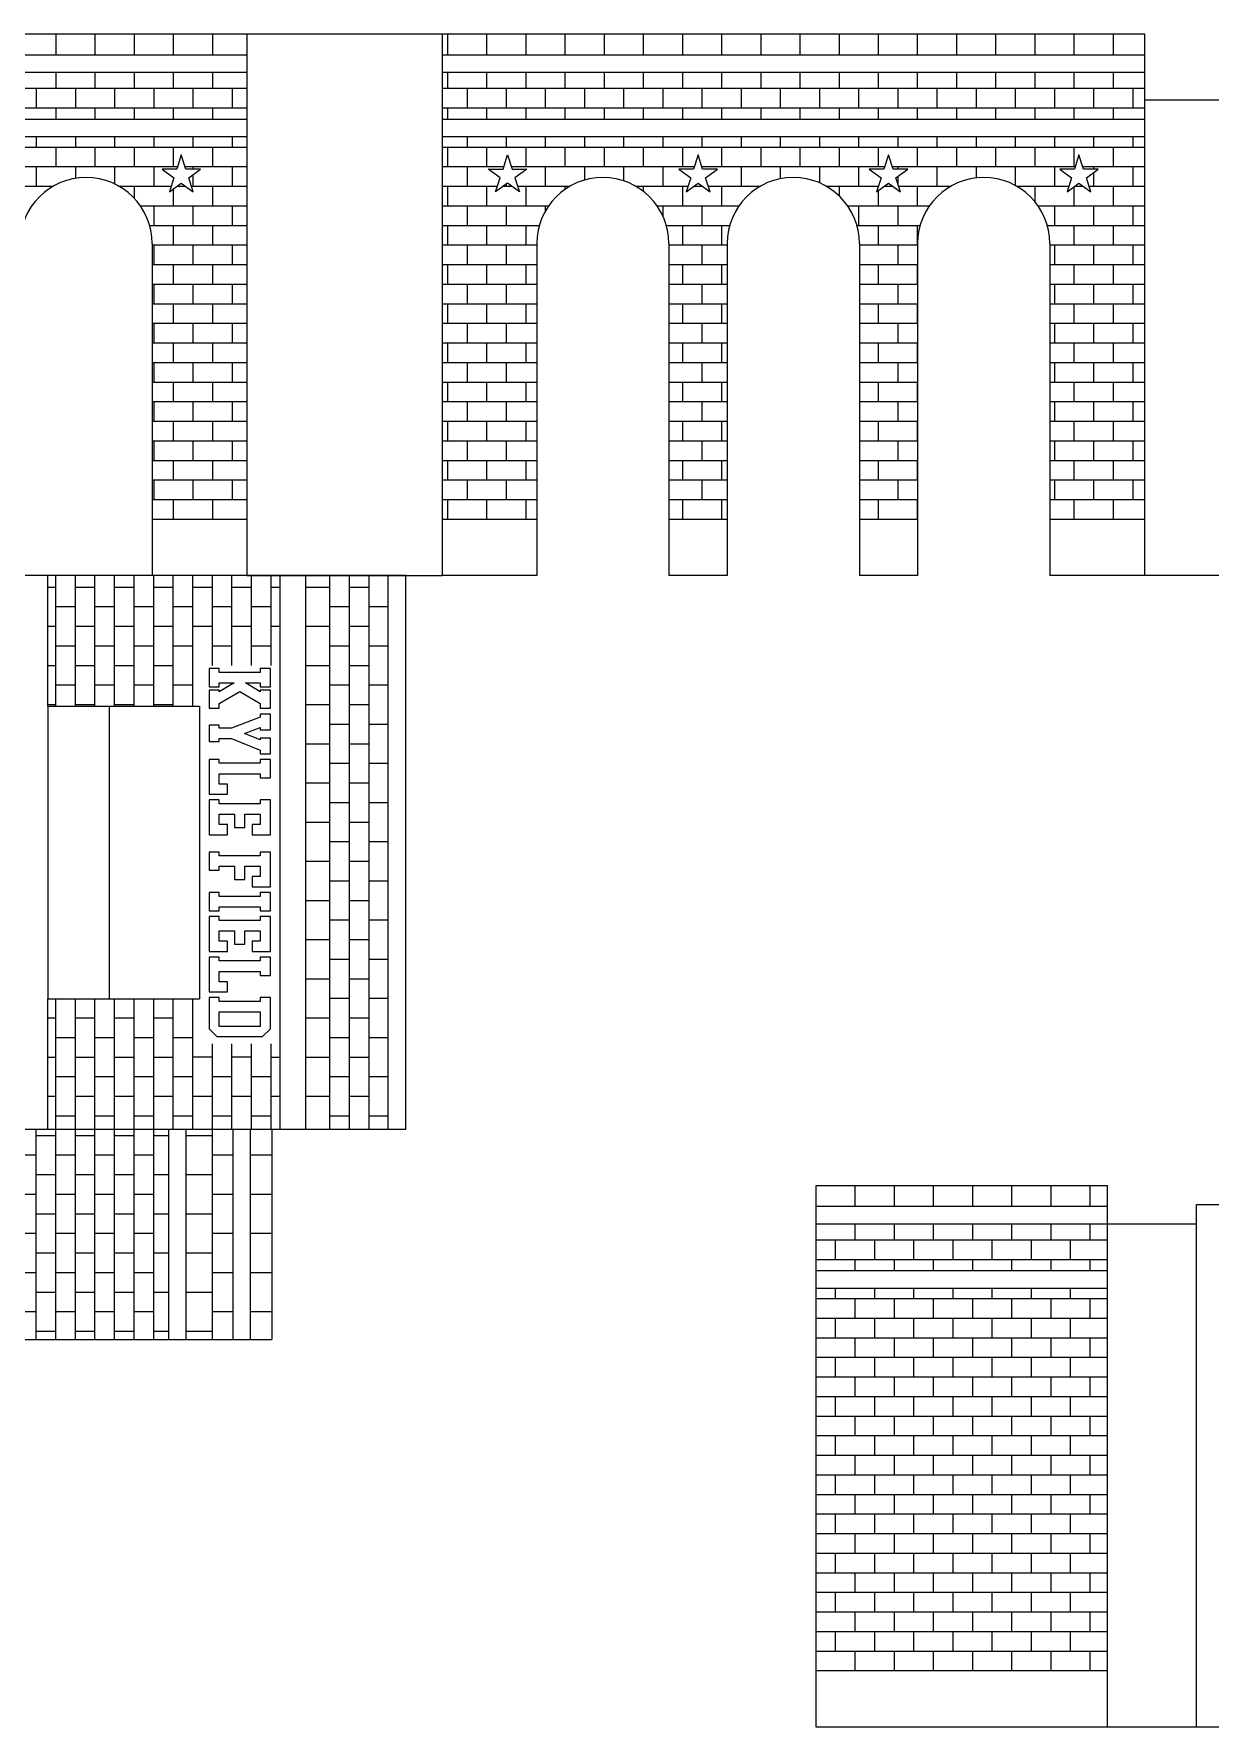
# Model space of a CAD drawing. Header units: inches. Extents: x -1530 to 385, y -443 to 699.
# Drawn here: x 185.199 to 187.452, y 33.837 to 37.079 of the extents above; entities that cross this region are included whole.
import ezdxf

# ---------------------------------------------------------------- set-up
doc = ezdxf.new("R2010")
doc.units = ezdxf.units.IN
doc.header["$LTSCALE"] = 0.5
doc.header["$MEASUREMENT"] = 0
for name, color, linetype, lineweight in [('03Cut', 5, 'Continuous', 0), ('04Score', 2, 'Continuous', 0), ('05Extra1', 6, 'Continuous', 0)]:
    doc.layers.add(name, color=color, linetype=linetype, lineweight=lineweight)

msp = doc.modelspace()

# ---------------------------------------------------------------- linework, layer by layer
at = {"layer": '03Cut'}
for p, q in [((182.5428, 37.0793), (187.3264, 37.0793)), ((185.6071, 37.0793), (185.6071, 36.0419)), ((185.9814, 37.0793), (185.9814, 36.0419)), ((187.3264, 37.0793), (187.3264, 36.0419)), ((187.3264, 36.9529), (187.625, 36.9529)), ((185.426, 36.6778), (185.426, 36.0419)), ((186.1625, 36.6778), (186.1625, 36.0419)), ((186.4157, 36.6778), (186.4157, 36.0419)), ((186.5273, 36.6778), (186.5273, 36.0419)), ((186.7805, 36.6778), (186.7805, 36.0419)), ((186.8921, 36.6778), (186.8921, 36.0419)), ((187.1453, 36.6778), (187.1453, 36.0419)), ((185.9116, 36.0419), (184.6176, 36.0419)), ((185.9116, 34.9815), (185.9116, 36.0419)), ((186.1625, 36.0419), (185.9814, 36.0419)), ((186.5273, 36.0419), (186.4157, 36.0419)), ((186.8921, 36.0419), (186.7805, 36.0419)), ((192.1135, 36.0419), (187.1453, 36.0419)), ((185.2261, 35.7919), (185.5163, 35.7919)), ((185.2261, 35.7919), (185.2261, 35.2316)), ((185.3435, 35.7919), (185.3435, 35.2316)), ((185.5163, 35.7919), (185.5163, 35.2316)), ((185.2261, 35.2316), (185.5163, 35.2316)), ((185.9116, 34.9815), (184.6176, 34.9815)), ((185.655, 34.9815), (185.655, 34.579)), ((186.6975, 34.8743), (187.2557, 34.8743)), ((186.6975, 33.8369), (186.6975, 34.8743)), ((187.2557, 33.8369), (187.2557, 34.8743)), ((187.4262, 34.838), (187.4784, 34.838)), ((187.4262, 34.8), (187.4262, 34.838)), ((187.4262, 34.8), (187.2557, 34.8)), ((184.6176, 34.579), (185.655, 34.579)), ((187.9999, 33.8369), (186.6975, 33.8369))]:
    msp.add_line(p, q, dxfattribs=at)
for centre in [(185.2994, 36.6778), (186.2891, 36.6778), (186.6539, 36.6778), (187.0187, 36.6778)]:
    msp.add_arc(centre, 0.1266, 0, 180, dxfattribs=at)
at = {"layer": '04Score', "linetype": 'Continuous'}
for p, q in [((185.2421, 37.0386), (185.2421, 37.0793)), ((185.3171, 37.0386), (185.3171, 37.0793)), ((185.3921, 37.0386), (185.3921, 37.0793)), ((185.4671, 37.0386), (185.4671, 37.0793)), ((185.5421, 37.0386), (185.5421, 37.0793)), ((185.9921, 37.0386), (185.9921, 37.0793)), ((186.0671, 37.0386), (186.0671, 37.0793)), ((186.1421, 37.0386), (186.1421, 37.0793)), ((186.2171, 37.0386), (186.2171, 37.0793)), ((186.2921, 37.0386), (186.2921, 37.0793)), ((186.3671, 37.0386), (186.3671, 37.0793)), ((186.4421, 37.0386), (186.4421, 37.0793)), ((186.5171, 37.0386), (186.5171, 37.0793)), ((186.5921, 37.0386), (186.5921, 37.0793)), ((186.6671, 37.0386), (186.6671, 37.0793)), ((186.7421, 37.0386), (186.7421, 37.0793)), ((186.8171, 37.0386), (186.8171, 37.0793)), ((186.8921, 37.0386), (186.8921, 37.0793)), ((186.9671, 37.0386), (186.9671, 37.0793)), ((187.0421, 37.0386), (187.0421, 37.0793)), ((187.1171, 37.0386), (187.1171, 37.0793)), ((187.1921, 37.0386), (187.1921, 37.0793)), ((187.2671, 37.0386), (187.2671, 37.0793)), ((185.2421, 36.9751), (185.2421, 37.0051)), ((185.3171, 36.9751), (185.3171, 37.0051)), ((185.3921, 36.9751), (185.3921, 37.0051)), ((185.4671, 36.9751), (185.4671, 37.0051)), ((185.5421, 36.9751), (185.5421, 37.0051)), ((185.9921, 36.9751), (185.9921, 37.0051)), ((186.0671, 36.9751), (186.0671, 37.0051)), ((186.1421, 36.9751), (186.1421, 37.0051)), ((186.2171, 36.9751), (186.2171, 37.0051)), ((186.2921, 36.9751), (186.2921, 37.0051)), ((186.3671, 36.9751), (186.3671, 37.0051)), ((186.4421, 36.9751), (186.4421, 37.0051)), ((186.5171, 36.9751), (186.5171, 37.0051)), ((186.5921, 36.9751), (186.5921, 37.0051)), ((186.6671, 36.9751), (186.6671, 37.0051)), ((186.7421, 36.9751), (186.7421, 37.0051)), ((186.8171, 36.9751), (186.8171, 37.0051)), ((186.8921, 36.9751), (186.8921, 37.0051)), ((186.9671, 36.9751), (186.9671, 37.0051)), ((187.0421, 36.9751), (187.0421, 37.0051)), ((187.1171, 36.9751), (187.1171, 37.0051)), ((187.1921, 36.9751), (187.1921, 37.0051)), ((187.2671, 36.9751), (187.2671, 37.0051)), ((182.9171, 36.9751), (185.6071, 36.9751)), ((185.2046, 36.9376), (185.2046, 36.9751)), ((185.2796, 36.9376), (185.2796, 36.9751)), ((185.3546, 36.9376), (185.3546, 36.9751)), ((185.4296, 36.9376), (185.4296, 36.9751)), ((185.5046, 36.9376), (185.5046, 36.9751)), ((185.5796, 36.9376), (185.5796, 36.9751)), ((185.9814, 36.9751), (187.3264, 36.9751)), ((186.0296, 36.9376), (186.0296, 36.9751)), ((186.1046, 36.9376), (186.1046, 36.9751)), ((186.1796, 36.9376), (186.1796, 36.9751)), ((186.2546, 36.9376), (186.2546, 36.9751)), ((186.3296, 36.9376), (186.3296, 36.9751)), ((186.4046, 36.9376), (186.4046, 36.9751)), ((186.4796, 36.9376), (186.4796, 36.9751)), ((186.5546, 36.9376), (186.5546, 36.9751)), ((186.6296, 36.9376), (186.6296, 36.9751)), ((186.7046, 36.9376), (186.7046, 36.9751)), ((186.7796, 36.9376), (186.7796, 36.9751)), ((186.8546, 36.9376), (186.8546, 36.9751)), ((186.9296, 36.9376), (186.9296, 36.9751)), ((187.0046, 36.9376), (187.0046, 36.9751)), ((187.0796, 36.9376), (187.0796, 36.9751)), ((187.1546, 36.9376), (187.1546, 36.9751)), ((187.2296, 36.9376), (187.2296, 36.9751)), ((187.3046, 36.9376), (187.3046, 36.9751)), ((182.9171, 36.9376), (185.6071, 36.9376)), ((185.2421, 36.9155), (185.2421, 36.9376)), ((185.3171, 36.9155), (185.3171, 36.9376)), ((185.3921, 36.9155), (185.3921, 36.9376)), ((185.4671, 36.9155), (185.4671, 36.9376)), ((185.5421, 36.9155), (185.5421, 36.9376)), ((185.9814, 36.9376), (187.3264, 36.9376)), ((185.9921, 36.9155), (185.9921, 36.9376)), ((186.0671, 36.9155), (186.0671, 36.9376)), ((186.1421, 36.9155), (186.1421, 36.9376)), ((186.2171, 36.9155), (186.2171, 36.9376)), ((186.2921, 36.9155), (186.2921, 36.9376)), ((186.3671, 36.9155), (186.3671, 36.9376)), ((186.4421, 36.9155), (186.4421, 36.9376)), ((186.5171, 36.9155), (186.5171, 36.9376)), ((186.5921, 36.9155), (186.5921, 36.9376)), ((186.6671, 36.9155), (186.6671, 36.9376)), ((186.7421, 36.9155), (186.7421, 36.9376)), ((186.8171, 36.9155), (186.8171, 36.9376)), ((186.8921, 36.9155), (186.8921, 36.9376)), ((186.9671, 36.9155), (186.9671, 36.9376)), ((187.0421, 36.9155), (187.0421, 36.9376)), ((187.1171, 36.9155), (187.1171, 36.9376)), ((187.1921, 36.9155), (187.1921, 36.9376)), ((187.2671, 36.9155), (187.2671, 36.9376)), ((185.2046, 36.8626), (185.2046, 36.882)), ((185.2796, 36.8626), (185.2796, 36.882)), ((185.3546, 36.8626), (185.3546, 36.882)), ((185.4296, 36.8626), (185.4296, 36.882)), ((185.5046, 36.8626), (185.5046, 36.882)), ((185.5796, 36.8626), (185.5796, 36.882)), ((186.0296, 36.8626), (186.0296, 36.882)), ((186.1046, 36.8626), (186.1046, 36.882)), ((186.1796, 36.8626), (186.1796, 36.882)), ((186.2546, 36.8626), (186.2546, 36.882)), ((186.3296, 36.8626), (186.3296, 36.882)), ((186.4046, 36.8626), (186.4046, 36.882)), ((186.4796, 36.8626), (186.4796, 36.882)), ((186.5546, 36.8626), (186.5546, 36.882)), ((186.6296, 36.8626), (186.6296, 36.882)), ((186.7046, 36.8626), (186.7046, 36.882)), ((186.7796, 36.8626), (186.7796, 36.882)), ((186.8546, 36.8626), (186.8546, 36.882)), ((186.9296, 36.8626), (186.9296, 36.882)), ((187.0046, 36.8626), (187.0046, 36.882)), ((187.0796, 36.8626), (187.0796, 36.882)), ((187.1546, 36.8626), (187.1546, 36.882)), ((187.2296, 36.8626), (187.2296, 36.882)), ((187.3046, 36.8626), (187.3046, 36.882)), ((182.9171, 36.8626), (185.6071, 36.8626)), ((185.2421, 36.8251), (185.2421, 36.8626)), ((185.3171, 36.8251), (185.3171, 36.8626)), ((185.3921, 36.8251), (185.3921, 36.8626)), ((185.4671, 36.8251), (185.4671, 36.8626)), ((185.5421, 36.8251), (185.5421, 36.8626)), ((185.9814, 36.8626), (187.3264, 36.8626)), ((185.9921, 36.8251), (185.9921, 36.8626)), ((186.0671, 36.8251), (186.0671, 36.8626)), ((186.1421, 36.8251), (186.1421, 36.8626)), ((186.2171, 36.8251), (186.2171, 36.8626)), ((186.2921, 36.8251), (186.2921, 36.8626)), ((186.3671, 36.8251), (186.3671, 36.8626)), ((186.4421, 36.8251), (186.4421, 36.8626)), ((186.5171, 36.8251), (186.5171, 36.8626)), ((186.5921, 36.8251), (186.5921, 36.8626)), ((186.6671, 36.8251), (186.6671, 36.8626)), ((186.7421, 36.8251), (186.7421, 36.8626)), ((186.8171, 36.8251), (186.8171, 36.8626)), ((186.8921, 36.8251), (186.8921, 36.8626)), ((186.9671, 36.8251), (186.9671, 36.8626)), ((187.0421, 36.8251), (187.0421, 36.8626)), ((187.1171, 36.8251), (187.1171, 36.8626)), ((187.1921, 36.8251), (187.1921, 36.8626)), ((187.2671, 36.8251), (187.2671, 36.8626)), ((185.1243, 36.8251), (185.4746, 36.8251)), ((185.2046, 36.7876), (185.2046, 36.8251)), ((185.2796, 36.8028), (185.2796, 36.8251)), ((185.3546, 36.7918), (185.3546, 36.8251)), ((185.4296, 36.7876), (185.4296, 36.8251)), ((185.4891, 36.8251), (185.6071, 36.8251)), ((185.5046, 36.8205), (185.5046, 36.8251)), ((185.5046, 36.7876), (185.5046, 36.8101)), ((185.5796, 36.7876), (185.5796, 36.8251)), ((185.9814, 36.8251), (186.0994, 36.8251)), ((186.0296, 36.7876), (186.0296, 36.8251)), ((186.1139, 36.8251), (186.4643, 36.8251)), ((186.1796, 36.7876), (186.1796, 36.8251)), ((186.2546, 36.7996), (186.2546, 36.8251)), ((186.3296, 36.7978), (186.3296, 36.8251)), ((186.4046, 36.7876), (186.4046, 36.8251)), ((186.4787, 36.8251), (186.8291, 36.8251)), ((186.4796, 36.8226), (186.4796, 36.8251)), ((186.5546, 36.7876), (186.5546, 36.8251)), ((186.6296, 36.802), (186.6296, 36.8251)), ((186.7046, 36.7938), (186.7046, 36.8251)), ((186.7796, 36.7876), (186.7796, 36.8251)), ((186.8436, 36.8251), (187.1939, 36.8251)), ((186.8546, 36.8205), (186.8546, 36.8251)), ((186.8546, 36.7912), (186.8546, 36.8069)), ((186.9296, 36.7876), (186.9296, 36.8251)), ((187.0046, 36.8036), (187.0046, 36.8251)), ((187.0796, 36.7888), (187.0796, 36.8251)), ((187.1546, 36.7876), (187.1546, 36.8251)), ((187.2084, 36.8251), (187.3264, 36.8251)), ((187.2296, 36.8205), (187.2296, 36.8251)), ((187.2296, 36.7876), (187.2296, 36.8143)), ((187.3046, 36.7876), (187.3046, 36.8251)), ((185.1365, 36.7876), (185.2363, 36.7876)), ((185.3625, 36.7876), (185.4624, 36.7876)), ((185.3921, 36.7641), (185.3921, 36.7876)), ((185.4671, 36.7501), (185.4671, 36.7829)), ((185.4735, 36.7876), (185.4901, 36.7876)), ((185.5013, 36.7876), (185.6071, 36.7876)), ((185.5421, 36.7501), (185.5421, 36.7876)), ((185.9814, 36.7876), (186.0873, 36.7876)), ((185.9921, 36.7501), (185.9921, 36.7876)), ((186.0671, 36.7501), (186.0671, 36.7876)), ((186.0984, 36.7876), (186.115, 36.7876)), ((186.1046, 36.7876), (186.1046, 36.792)), ((186.1261, 36.7876), (186.226, 36.7876)), ((186.1421, 36.7501), (186.1421, 36.7876)), ((186.2171, 36.7819), (186.2171, 36.7876)), ((186.3522, 36.7876), (186.4521, 36.7876)), ((186.3671, 36.7776), (186.3671, 36.7876)), ((186.4421, 36.7501), (186.4421, 36.7876)), ((186.4632, 36.7876), (186.4798, 36.7876)), ((186.4796, 36.7876), (186.4796, 36.7877)), ((186.4909, 36.7876), (186.5908, 36.7876)), ((186.5171, 36.7501), (186.5171, 36.7876)), ((186.717, 36.7876), (186.8169, 36.7876)), ((186.7421, 36.7687), (186.7421, 36.7876)), ((186.8171, 36.7501), (186.8171, 36.7796)), ((186.828, 36.7876), (186.8446, 36.7876)), ((186.8557, 36.7876), (186.9556, 36.7876)), ((186.8921, 36.7501), (186.8921, 36.7876)), ((187.0818, 36.7876), (187.1817, 36.7876)), ((187.1171, 36.7575), (187.1171, 36.7876)), ((187.1921, 36.7501), (187.1921, 36.787)), ((187.1928, 36.7876), (187.2094, 36.7876)), ((187.2205, 36.7876), (187.3264, 36.7876)), ((187.2671, 36.7501), (187.2671, 36.7876)), ((185.4034, 36.7501), (185.6071, 36.7501)), ((185.4296, 36.7126), (185.4296, 36.7501)), ((185.5046, 36.7126), (185.5046, 36.7501)), ((185.5796, 36.7126), (185.5796, 36.7501)), ((185.9814, 36.7501), (186.1851, 36.7501)), ((186.0296, 36.7126), (186.0296, 36.7501)), ((186.1046, 36.7126), (186.1046, 36.7501)), ((186.1796, 36.7413), (186.1796, 36.7501)), ((186.393, 36.7501), (186.5499, 36.7501)), ((186.4046, 36.7297), (186.4046, 36.7501)), ((186.4796, 36.7126), (186.4796, 36.7501)), ((186.7579, 36.7501), (186.9148, 36.7501)), ((186.7796, 36.7126), (186.7796, 36.7501)), ((186.8546, 36.7126), (186.8546, 36.7501)), ((187.1227, 36.7501), (187.3264, 36.7501)), ((187.1546, 36.7126), (187.1546, 36.7501)), ((187.2296, 36.7126), (187.2296, 36.7501)), ((187.3046, 36.7126), (187.3046, 36.7501)), ((185.4212, 36.7126), (185.6071, 36.7126)), ((185.4671, 36.6751), (185.4671, 36.7126)), ((185.5421, 36.6751), (185.5421, 36.7126)), ((185.9814, 36.7126), (186.1674, 36.7126)), ((185.9921, 36.6751), (185.9921, 36.7126)), ((186.0671, 36.6751), (186.0671, 36.7126)), ((186.1421, 36.6751), (186.1421, 36.7126)), ((186.4108, 36.7126), (186.5322, 36.7126)), ((186.4421, 36.6751), (186.4421, 36.7126)), ((186.5171, 36.6751), (186.5171, 36.7126)), ((186.7756, 36.7126), (186.897, 36.7126)), ((186.8171, 36.6751), (186.8171, 36.7126)), ((186.8921, 36.6751), (186.8921, 36.7126)), ((187.1404, 36.7126), (187.3264, 36.7126)), ((187.1921, 36.6751), (187.1921, 36.7126)), ((187.2671, 36.6751), (187.2671, 36.7126)), ((185.426, 36.6751), (185.6071, 36.6751)), ((185.4296, 36.6376), (185.4296, 36.6751)), ((185.5046, 36.6376), (185.5046, 36.6751)), ((185.5796, 36.6376), (185.5796, 36.6751)), ((185.9814, 36.6751), (186.1625, 36.6751)), ((186.0296, 36.6376), (186.0296, 36.6751)), ((186.1046, 36.6376), (186.1046, 36.6751)), ((186.4157, 36.6751), (186.5273, 36.6751)), ((186.4796, 36.6376), (186.4796, 36.6751)), ((186.7805, 36.6751), (186.8921, 36.6751)), ((186.8546, 36.6376), (186.8546, 36.6751)), ((187.1453, 36.6751), (187.3264, 36.6751)), ((187.1546, 36.6376), (187.1546, 36.6751)), ((187.2296, 36.6376), (187.2296, 36.6751)), ((187.3046, 36.6376), (187.3046, 36.6751)), ((185.426, 36.6376), (185.6071, 36.6376)), ((185.4671, 36.6001), (185.4671, 36.6376)), ((185.5421, 36.6001), (185.5421, 36.6376)), ((185.9814, 36.6376), (186.1625, 36.6376)), ((185.9921, 36.6001), (185.9921, 36.6376)), ((186.0671, 36.6001), (186.0671, 36.6376)), ((186.1421, 36.6001), (186.1421, 36.6376)), ((186.4157, 36.6376), (186.5273, 36.6376)), ((186.4421, 36.6001), (186.4421, 36.6376)), ((186.5171, 36.6001), (186.5171, 36.6376)), ((186.7805, 36.6376), (186.8921, 36.6376)), ((186.8171, 36.6001), (186.8171, 36.6376)), ((186.8921, 36.6001), (186.8921, 36.6376)), ((187.1453, 36.6376), (187.3264, 36.6376)), ((187.1921, 36.6001), (187.1921, 36.6376)), ((187.2671, 36.6001), (187.2671, 36.6376)), ((185.426, 36.6001), (185.6071, 36.6001)), ((185.4296, 36.5626), (185.4296, 36.6001)), ((185.5046, 36.5626), (185.5046, 36.6001)), ((185.5796, 36.5626), (185.5796, 36.6001)), ((185.9814, 36.6001), (186.1625, 36.6001)), ((186.0296, 36.5626), (186.0296, 36.6001)), ((186.1046, 36.5626), (186.1046, 36.6001)), ((186.4157, 36.6001), (186.5273, 36.6001)), ((186.4796, 36.5626), (186.4796, 36.6001)), ((186.7805, 36.6001), (186.8921, 36.6001)), ((186.8546, 36.5626), (186.8546, 36.6001)), ((187.1453, 36.6001), (187.3264, 36.6001)), ((187.1546, 36.5626), (187.1546, 36.6001)), ((187.2296, 36.5626), (187.2296, 36.6001)), ((187.3046, 36.5626), (187.3046, 36.6001)), ((185.426, 36.5626), (185.6071, 36.5626)), ((185.4671, 36.5251), (185.4671, 36.5626)), ((185.5421, 36.5251), (185.5421, 36.5626)), ((185.9814, 36.5626), (186.1625, 36.5626)), ((185.9921, 36.5251), (185.9921, 36.5626)), ((186.0671, 36.5251), (186.0671, 36.5626)), ((186.1421, 36.5251), (186.1421, 36.5626)), ((186.4157, 36.5626), (186.5273, 36.5626)), ((186.4421, 36.5251), (186.4421, 36.5626)), ((186.5171, 36.5251), (186.5171, 36.5626)), ((186.7805, 36.5626), (186.8921, 36.5626)), ((186.8171, 36.5251), (186.8171, 36.5626)), ((186.8921, 36.5251), (186.8921, 36.5626)), ((187.1453, 36.5626), (187.3264, 36.5626)), ((187.1921, 36.5251), (187.1921, 36.5626)), ((187.2671, 36.5251), (187.2671, 36.5626)), ((185.426, 36.5251), (185.6071, 36.5251)), ((185.4296, 36.4876), (185.4296, 36.5251)), ((185.5046, 36.4876), (185.5046, 36.5251)), ((185.5796, 36.4876), (185.5796, 36.5251)), ((185.9814, 36.5251), (186.1625, 36.5251)), ((186.0296, 36.4876), (186.0296, 36.5251)), ((186.1046, 36.4876), (186.1046, 36.5251)), ((186.4157, 36.5251), (186.5273, 36.5251)), ((186.4796, 36.4876), (186.4796, 36.5251)), ((186.7805, 36.5251), (186.8921, 36.5251)), ((186.8546, 36.4876), (186.8546, 36.5251)), ((187.1453, 36.5251), (187.3264, 36.5251)), ((187.1546, 36.4876), (187.1546, 36.5251)), ((187.2296, 36.4876), (187.2296, 36.5251)), ((187.3046, 36.4876), (187.3046, 36.5251)), ((185.426, 36.4876), (185.6071, 36.4876)), ((185.4671, 36.4501), (185.4671, 36.4876)), ((185.5421, 36.4501), (185.5421, 36.4876)), ((185.9814, 36.4876), (186.1625, 36.4876)), ((185.9921, 36.4501), (185.9921, 36.4876)), ((186.0671, 36.4501), (186.0671, 36.4876)), ((186.1421, 36.4501), (186.1421, 36.4876)), ((186.4157, 36.4876), (186.5273, 36.4876)), ((186.4421, 36.4501), (186.4421, 36.4876)), ((186.5171, 36.4501), (186.5171, 36.4876)), ((186.7805, 36.4876), (186.8921, 36.4876)), ((186.8171, 36.4501), (186.8171, 36.4876)), ((186.8921, 36.4501), (186.8921, 36.4876)), ((187.1453, 36.4876), (187.3264, 36.4876)), ((187.1921, 36.4501), (187.1921, 36.4876)), ((187.2671, 36.4501), (187.2671, 36.4876)), ((185.426, 36.4501), (185.6071, 36.4501)), ((185.4296, 36.4126), (185.4296, 36.4501)), ((185.5046, 36.4126), (185.5046, 36.4501)), ((185.5796, 36.4126), (185.5796, 36.4501)), ((185.9814, 36.4501), (186.1625, 36.4501)), ((186.0296, 36.4126), (186.0296, 36.4501)), ((186.1046, 36.4126), (186.1046, 36.4501)), ((186.4157, 36.4501), (186.5273, 36.4501)), ((186.4796, 36.4126), (186.4796, 36.4501)), ((186.7805, 36.4501), (186.8921, 36.4501)), ((186.8546, 36.4126), (186.8546, 36.4501)), ((187.1453, 36.4501), (187.3264, 36.4501)), ((187.1546, 36.4126), (187.1546, 36.4501)), ((187.2296, 36.4126), (187.2296, 36.4501)), ((187.3046, 36.4126), (187.3046, 36.4501)), ((185.426, 36.4126), (185.6071, 36.4126)), ((185.4671, 36.3751), (185.4671, 36.4126)), ((185.5421, 36.3751), (185.5421, 36.4126)), ((185.9814, 36.4126), (186.1625, 36.4126)), ((185.9921, 36.3751), (185.9921, 36.4126)), ((186.0671, 36.3751), (186.0671, 36.4126)), ((186.1421, 36.3751), (186.1421, 36.4126)), ((186.4157, 36.4126), (186.5273, 36.4126)), ((186.4421, 36.3751), (186.4421, 36.4126)), ((186.5171, 36.3751), (186.5171, 36.4126)), ((186.7805, 36.4126), (186.8921, 36.4126)), ((186.8171, 36.3751), (186.8171, 36.4126)), ((186.8921, 36.3751), (186.8921, 36.4126)), ((187.1453, 36.4126), (187.3264, 36.4126)), ((187.1921, 36.3751), (187.1921, 36.4126)), ((187.2671, 36.3751), (187.2671, 36.4126)), ((185.426, 36.3751), (185.6071, 36.3751)), ((185.4296, 36.3376), (185.4296, 36.3751)), ((185.5046, 36.3376), (185.5046, 36.3751)), ((185.5796, 36.3376), (185.5796, 36.3751)), ((185.9814, 36.3751), (186.1625, 36.3751)), ((186.0296, 36.3376), (186.0296, 36.3751)), ((186.1046, 36.3376), (186.1046, 36.3751)), ((186.4157, 36.3751), (186.5273, 36.3751)), ((186.4796, 36.3376), (186.4796, 36.3751)), ((186.7805, 36.3751), (186.8921, 36.3751)), ((186.8546, 36.3376), (186.8546, 36.3751)), ((187.1453, 36.3751), (187.3264, 36.3751)), ((187.1546, 36.3376), (187.1546, 36.3751)), ((187.2296, 36.3376), (187.2296, 36.3751)), ((187.3046, 36.3376), (187.3046, 36.3751)), ((185.426, 36.3376), (185.6071, 36.3376)), ((185.4671, 36.3001), (185.4671, 36.3376)), ((185.5421, 36.3001), (185.5421, 36.3376)), ((185.9814, 36.3376), (186.1625, 36.3376)), ((185.9921, 36.3001), (185.9921, 36.3376)), ((186.0671, 36.3001), (186.0671, 36.3376)), ((186.1421, 36.3001), (186.1421, 36.3376)), ((186.4157, 36.3376), (186.5273, 36.3376)), ((186.4421, 36.3001), (186.4421, 36.3376)), ((186.5171, 36.3001), (186.5171, 36.3376)), ((186.7805, 36.3376), (186.8921, 36.3376)), ((186.8171, 36.3001), (186.8171, 36.3376)), ((186.8921, 36.3001), (186.8921, 36.3376)), ((187.1453, 36.3376), (187.3264, 36.3376)), ((187.1921, 36.3001), (187.1921, 36.3376)), ((187.2671, 36.3001), (187.2671, 36.3376)), ((185.426, 36.3001), (185.6071, 36.3001)), ((185.4296, 36.2626), (185.4296, 36.3001)), ((185.5046, 36.2626), (185.5046, 36.3001)), ((185.5796, 36.2626), (185.5796, 36.3001)), ((185.9814, 36.3001), (186.1625, 36.3001)), ((186.0296, 36.2626), (186.0296, 36.3001)), ((186.1046, 36.2626), (186.1046, 36.3001)), ((186.4157, 36.3001), (186.5273, 36.3001)), ((186.4796, 36.2626), (186.4796, 36.3001)), ((186.7805, 36.3001), (186.8921, 36.3001)), ((186.8546, 36.2626), (186.8546, 36.3001)), ((187.1453, 36.3001), (187.3264, 36.3001)), ((187.1546, 36.2626), (187.1546, 36.3001)), ((187.2296, 36.2626), (187.2296, 36.3001)), ((187.3046, 36.2626), (187.3046, 36.3001)), ((185.426, 36.2626), (185.6071, 36.2626)), ((185.4671, 36.2251), (185.4671, 36.2626)), ((185.5421, 36.2251), (185.5421, 36.2626)), ((185.9814, 36.2626), (186.1625, 36.2626)), ((185.9921, 36.2251), (185.9921, 36.2626)), ((186.0671, 36.2251), (186.0671, 36.2626)), ((186.1421, 36.2251), (186.1421, 36.2626)), ((186.4157, 36.2626), (186.5273, 36.2626)), ((186.4421, 36.2251), (186.4421, 36.2626)), ((186.5171, 36.2251), (186.5171, 36.2626)), ((186.7805, 36.2626), (186.8921, 36.2626)), ((186.8171, 36.2251), (186.8171, 36.2626)), ((186.8921, 36.2251), (186.8921, 36.2626)), ((187.1453, 36.2626), (187.3264, 36.2626)), ((187.1921, 36.2251), (187.1921, 36.2626)), ((187.2671, 36.2251), (187.2671, 36.2626)), ((185.426, 36.2251), (185.6071, 36.2251)), ((185.4296, 36.1876), (185.4296, 36.2251)), ((185.5046, 36.1876), (185.5046, 36.2251)), ((185.5796, 36.1876), (185.5796, 36.2251)), ((185.9814, 36.2251), (186.1625, 36.2251)), ((186.0296, 36.1876), (186.0296, 36.2251)), ((186.1046, 36.1876), (186.1046, 36.2251)), ((186.4157, 36.2251), (186.5273, 36.2251)), ((186.4796, 36.1876), (186.4796, 36.2251)), ((186.7805, 36.2251), (186.8921, 36.2251)), ((186.8546, 36.1876), (186.8546, 36.2251)), ((187.1453, 36.2251), (187.3264, 36.2251)), ((187.1546, 36.1876), (187.1546, 36.2251)), ((187.2296, 36.1876), (187.2296, 36.2251)), ((187.3046, 36.1876), (187.3046, 36.2251)), ((185.426, 36.1876), (185.6071, 36.1876)), ((185.4671, 36.1501), (185.4671, 36.1876)), ((185.5421, 36.1501), (185.5421, 36.1876)), ((185.9814, 36.1876), (186.1625, 36.1876)), ((185.9921, 36.1501), (185.9921, 36.1876)), ((186.0671, 36.1501), (186.0671, 36.1876)), ((186.1421, 36.1501), (186.1421, 36.1876)), ((186.4157, 36.1876), (186.5273, 36.1876)), ((186.4421, 36.1501), (186.4421, 36.1876)), ((186.5171, 36.1501), (186.5171, 36.1876)), ((186.7805, 36.1876), (186.8921, 36.1876)), ((186.8171, 36.1501), (186.8171, 36.1876)), ((186.8921, 36.1501), (186.8921, 36.1876)), ((187.1453, 36.1876), (187.3264, 36.1876)), ((187.1921, 36.1501), (187.1921, 36.1876)), ((187.2671, 36.1501), (187.2671, 36.1876)), ((185.2407, 36.0419), (185.2407, 35.7919)), ((185.2782, 36.0419), (185.2782, 35.7919)), ((185.3157, 36.0419), (185.3157, 35.7919)), ((185.3532, 36.0419), (185.3532, 35.7919)), ((185.3907, 36.0419), (185.3907, 35.7919)), ((185.4282, 36.0419), (185.4282, 35.7919)), ((185.4657, 36.0419), (185.4657, 35.7919)), ((185.5032, 36.0419), (185.5032, 35.7919)), ((185.5407, 36.0419), (185.5407, 35.8701)), ((185.5782, 36.0419), (185.5782, 35.8701)), ((185.6157, 36.0419), (185.6157, 35.8701)), ((185.6532, 36.0419), (185.6532, 35.8701)), ((185.7657, 36.0419), (185.7657, 34.9815)), ((185.8032, 36.0419), (185.8032, 34.9815)), ((185.8407, 36.0419), (185.8407, 34.9815)), ((185.2261, 36.0201), (185.2407, 36.0201)), ((185.2782, 36.0201), (185.3157, 36.0201)), ((185.3532, 36.0201), (185.3907, 36.0201)), ((185.4282, 36.0201), (185.4657, 36.0201)), ((185.5032, 36.0201), (185.5407, 36.0201)), ((185.5782, 36.0201), (185.6157, 36.0201)), ((185.6532, 36.0201), (185.6708, 36.0201)), ((185.72, 36.0201), (185.7657, 36.0201)), ((185.8032, 36.0201), (185.8407, 36.0201)), ((185.2407, 35.9826), (185.2782, 35.9826)), ((185.3157, 35.9826), (185.3532, 35.9826)), ((185.3907, 35.9826), (185.4282, 35.9826)), ((185.4657, 35.9826), (185.5032, 35.9826)), ((185.5407, 35.9826), (185.5782, 35.9826)), ((185.6157, 35.9826), (185.6532, 35.9826)), ((185.7657, 35.9826), (185.8032, 35.9826)), ((185.8407, 35.9826), (185.8781, 35.9826)), ((185.2261, 35.9451), (185.2407, 35.9451)), ((185.2782, 35.9451), (185.3157, 35.9451)), ((185.3532, 35.9451), (185.3907, 35.9451)), ((185.4282, 35.9451), (185.4657, 35.9451)), ((185.5032, 35.9451), (185.5407, 35.9451)), ((185.5782, 35.9451), (185.6157, 35.9451)), ((185.6532, 35.9451), (185.6708, 35.9451)), ((185.72, 35.9451), (185.7657, 35.9451)), ((185.8032, 35.9451), (185.8407, 35.9451)), ((185.2407, 35.9076), (185.2782, 35.9076)), ((185.3157, 35.9076), (185.3532, 35.9076)), ((185.3907, 35.9076), (185.4282, 35.9076)), ((185.4657, 35.9076), (185.5032, 35.9076)), ((185.5407, 35.9076), (185.5782, 35.9076)), ((185.6157, 35.9076), (185.6532, 35.9076)), ((185.7657, 35.9076), (185.8032, 35.9076)), ((185.8407, 35.9076), (185.8781, 35.9076)), ((185.2261, 35.8701), (185.2407, 35.8701)), ((185.2782, 35.8701), (185.3157, 35.8701)), ((185.3532, 35.8701), (185.3907, 35.8701)), ((185.4282, 35.8701), (185.4657, 35.8701)), ((185.72, 35.8701), (185.7657, 35.8701)), ((185.8032, 35.8701), (185.8407, 35.8701)), ((185.2407, 35.8326), (185.2782, 35.8326)), ((185.3157, 35.8326), (185.3532, 35.8326)), ((185.3907, 35.8326), (185.4282, 35.8326)), ((185.4657, 35.8326), (185.5032, 35.8326)), ((185.7657, 35.8326), (185.8032, 35.8326)), ((185.8407, 35.8326), (185.8781, 35.8326)), ((185.2261, 35.7951), (185.2407, 35.7951)), ((185.2782, 35.7951), (185.3157, 35.7951)), ((185.3532, 35.7951), (185.3907, 35.7951)), ((185.4282, 35.7951), (185.4657, 35.7951)), ((185.72, 35.7951), (185.7657, 35.7951)), ((185.8032, 35.7951), (185.8407, 35.7951)), ((185.7657, 35.7576), (185.8032, 35.7576)), ((185.8407, 35.7576), (185.8781, 35.7576)), ((185.72, 35.7201), (185.7657, 35.7201)), ((185.8032, 35.7201), (185.8407, 35.7201)), ((185.7657, 35.6826), (185.8032, 35.6826)), ((185.8407, 35.6826), (185.8781, 35.6826)), ((185.72, 35.6451), (185.7657, 35.6451)), ((185.8032, 35.6451), (185.8407, 35.6451)), ((185.7657, 35.6076), (185.8032, 35.6076)), ((185.8407, 35.6076), (185.8781, 35.6076)), ((185.72, 35.5701), (185.7657, 35.5701)), ((185.8032, 35.5701), (185.8407, 35.5701)), ((185.7657, 35.5326), (185.8032, 35.5326)), ((185.8407, 35.5326), (185.8781, 35.5326)), ((185.72, 35.4951), (185.7657, 35.4951)), ((185.8032, 35.4951), (185.8407, 35.4951)), ((185.7657, 35.4576), (185.8032, 35.4576)), ((185.8407, 35.4576), (185.8781, 35.4576)), ((185.72, 35.4201), (185.7657, 35.4201)), ((185.8032, 35.4201), (185.8407, 35.4201)), ((185.7657, 35.3826), (185.8032, 35.3826)), ((185.8407, 35.3826), (185.8781, 35.3826)), ((185.72, 35.3451), (185.7657, 35.3451)), ((185.8032, 35.3451), (185.8407, 35.3451)), ((185.7657, 35.3076), (185.8032, 35.3076)), ((185.8407, 35.3076), (185.8781, 35.3076)), ((185.72, 35.2701), (185.7657, 35.2701)), ((185.8032, 35.2701), (185.8407, 35.2701)), ((185.2407, 35.2316), (185.2407, 34.579)), ((185.2782, 35.2316), (185.2782, 34.579)), ((185.3157, 35.2316), (185.3157, 34.579)), ((185.3532, 35.2316), (185.3532, 34.579)), ((185.3907, 35.2316), (185.3907, 34.579)), ((185.4282, 35.2316), (185.4282, 34.579)), ((185.4657, 35.2316), (185.4657, 34.9815)), ((185.5032, 35.2316), (185.5032, 34.9815)), ((185.7657, 35.2326), (185.8032, 35.2326)), ((185.8407, 35.2326), (185.8781, 35.2326)), ((185.2261, 35.1951), (185.2407, 35.1951)), ((185.2782, 35.1951), (185.3157, 35.1951)), ((185.3532, 35.1951), (185.3907, 35.1951)), ((185.4282, 35.1951), (185.4657, 35.1951)), ((185.72, 35.1951), (185.7657, 35.1951)), ((185.8032, 35.1951), (185.8407, 35.1951)), ((185.2407, 35.1576), (185.2782, 35.1576)), ((185.3157, 35.1576), (185.3532, 35.1576)), ((185.3907, 35.1576), (185.4282, 35.1576)), ((185.4657, 35.1576), (185.5032, 35.1576)), ((185.7657, 35.1576), (185.8032, 35.1576)), ((185.8407, 35.1576), (185.8781, 35.1576)), ((185.2261, 35.1201), (185.2407, 35.1201)), ((185.2782, 35.1201), (185.3157, 35.1201)), ((185.3532, 35.1201), (185.3907, 35.1201)), ((185.4282, 35.1201), (185.4657, 35.1201)), ((185.5407, 35.1453), (185.5407, 34.579)), ((185.5782, 35.1453), (185.5782, 34.9815)), ((185.6157, 35.1453), (185.6157, 34.9815)), ((185.6532, 35.1453), (185.6532, 34.9815)), ((185.72, 35.1201), (185.7657, 35.1201)), ((185.8032, 35.1201), (185.8407, 35.1201)), ((185.2407, 35.0826), (185.2782, 35.0826)), ((185.3157, 35.0826), (185.3532, 35.0826)), ((185.3907, 35.0826), (185.4282, 35.0826)), ((185.4657, 35.0826), (185.5032, 35.0826)), ((185.5407, 35.0826), (185.5782, 35.0826)), ((185.6157, 35.0826), (185.6532, 35.0826)), ((185.7657, 35.0826), (185.8032, 35.0826)), ((185.8407, 35.0826), (185.8781, 35.0826)), ((185.2261, 35.0451), (185.2407, 35.0451)), ((185.2782, 35.0451), (185.3157, 35.0451)), ((185.3532, 35.0451), (185.3907, 35.0451)), ((185.4282, 35.0451), (185.4657, 35.0451)), ((185.5032, 35.0451), (185.5407, 35.0451)), ((185.5782, 35.0451), (185.6157, 35.0451)), ((185.6532, 35.0451), (185.6708, 35.0451)), ((185.72, 35.0451), (185.7657, 35.0451)), ((185.8032, 35.0451), (185.8407, 35.0451)), ((185.2407, 35.0076), (185.2782, 35.0076)), ((185.3157, 35.0076), (185.3532, 35.0076)), ((185.3907, 35.0076), (185.4282, 35.0076)), ((185.4657, 35.0076), (185.5032, 35.0076)), ((185.5407, 35.0076), (185.5782, 35.0076)), ((185.6157, 35.0076), (185.6532, 35.0076)), ((185.7657, 35.0076), (185.8032, 35.0076)), ((185.8407, 35.0076), (185.8781, 35.0076)), ((185.2032, 34.9815), (185.2032, 34.579)), ((185.2032, 34.9701), (185.2407, 34.9701)), ((185.2782, 34.9701), (185.3157, 34.9701)), ((185.3532, 34.9701), (185.3907, 34.9701)), ((185.4282, 34.9701), (185.4577, 34.9701)), ((185.4912, 34.9701), (185.5407, 34.9701)), ((185.1657, 34.9326), (185.2032, 34.9326)), ((185.2407, 34.9326), (185.2782, 34.9326)), ((185.3157, 34.9326), (185.3532, 34.9326)), ((185.3907, 34.9326), (185.4282, 34.9326)), ((185.5407, 34.9326), (185.5808, 34.9326)), ((185.6143, 34.9326), (185.655, 34.9326)), ((185.2032, 34.8951), (185.2407, 34.8951)), ((185.2782, 34.8951), (185.3157, 34.8951)), ((185.3532, 34.8951), (185.3907, 34.8951)), ((185.4282, 34.8951), (185.4577, 34.8951)), ((185.4912, 34.8951), (185.5407, 34.8951)), ((185.1657, 34.8576), (185.2032, 34.8576)), ((185.2407, 34.8576), (185.2782, 34.8576)), ((185.3157, 34.8576), (185.3532, 34.8576)), ((185.3907, 34.8576), (185.4282, 34.8576)), ((185.5407, 34.8576), (185.5808, 34.8576)), ((185.6143, 34.8576), (185.655, 34.8576)), ((186.7725, 34.8336), (186.7725, 34.8743)), ((186.8475, 34.8336), (186.8475, 34.8743)), ((186.9225, 34.8336), (186.9225, 34.8743)), ((186.9975, 34.8336), (186.9975, 34.8743)), ((187.0725, 34.8336), (187.0725, 34.8743)), ((187.1475, 34.8336), (187.1475, 34.8743)), ((187.2225, 34.8336), (187.2225, 34.8743)), ((185.2032, 34.8201), (185.2407, 34.8201)), ((185.2782, 34.8201), (185.3157, 34.8201)), ((185.3532, 34.8201), (185.3907, 34.8201)), ((185.4282, 34.8201), (185.4577, 34.8201)), ((185.4912, 34.8201), (185.5407, 34.8201)), ((186.7725, 34.7701), (186.7725, 34.8)), ((186.8475, 34.7701), (186.8475, 34.8)), ((186.9225, 34.7701), (186.9225, 34.8)), ((186.9975, 34.7701), (186.9975, 34.8)), ((187.0725, 34.7701), (187.0725, 34.8)), ((187.1475, 34.7701), (187.1475, 34.8)), ((187.2225, 34.7701), (187.2225, 34.8)), ((185.1657, 34.7826), (185.2032, 34.7826)), ((185.2407, 34.7826), (185.2782, 34.7826)), ((185.3157, 34.7826), (185.3532, 34.7826)), ((185.3907, 34.7826), (185.4282, 34.7826)), ((185.5407, 34.7826), (185.5808, 34.7826)), ((185.6143, 34.7826), (185.655, 34.7826)), ((186.6975, 34.7701), (187.2557, 34.7701)), ((186.735, 34.7326), (186.735, 34.7701)), ((186.81, 34.7326), (186.81, 34.7701)), ((186.885, 34.7326), (186.885, 34.7701)), ((186.96, 34.7326), (186.96, 34.7701)), ((187.035, 34.7326), (187.035, 34.7701)), ((187.11, 34.7326), (187.11, 34.7701)), ((187.185, 34.7326), (187.185, 34.7701)), ((185.2032, 34.7451), (185.2407, 34.7451)), ((185.2782, 34.7451), (185.3157, 34.7451)), ((185.3532, 34.7451), (185.3907, 34.7451)), ((185.4282, 34.7451), (185.4577, 34.7451)), ((185.4912, 34.7451), (185.5407, 34.7451)), ((186.6975, 34.7326), (187.2557, 34.7326)), ((186.7725, 34.7105), (186.7725, 34.7326)), ((186.8475, 34.7105), (186.8475, 34.7326)), ((186.9225, 34.7105), (186.9225, 34.7326)), ((186.9975, 34.7105), (186.9975, 34.7326)), ((187.0725, 34.7105), (187.0725, 34.7326)), ((187.1475, 34.7105), (187.1475, 34.7326)), ((187.2225, 34.7105), (187.2225, 34.7326)), ((185.1657, 34.7076), (185.2032, 34.7076)), ((185.2407, 34.7076), (185.2782, 34.7076)), ((185.3157, 34.7076), (185.3532, 34.7076)), ((185.3907, 34.7076), (185.4282, 34.7076)), ((185.5407, 34.7076), (185.5808, 34.7076)), ((185.6143, 34.7076), (185.655, 34.7076)), ((185.2032, 34.6701), (185.2407, 34.6701)), ((185.2782, 34.6701), (185.3157, 34.6701)), ((185.3532, 34.6701), (185.3907, 34.6701)), ((185.4282, 34.6701), (185.4577, 34.6701)), ((185.4912, 34.6701), (185.5407, 34.6701)), ((186.735, 34.6576), (186.735, 34.677)), ((186.81, 34.6576), (186.81, 34.677)), ((186.885, 34.6576), (186.885, 34.677)), ((186.96, 34.6576), (186.96, 34.677)), ((187.035, 34.6576), (187.035, 34.677)), ((187.11, 34.6576), (187.11, 34.677)), ((187.185, 34.6576), (187.185, 34.677)), ((185.1657, 34.6326), (185.2032, 34.6326)), ((185.2407, 34.6326), (185.2782, 34.6326)), ((185.3157, 34.6326), (185.3532, 34.6326)), ((185.3907, 34.6326), (185.4282, 34.6326)), ((185.5407, 34.6326), (185.5808, 34.6326)), ((185.6143, 34.6326), (185.655, 34.6326)), ((186.6975, 34.6576), (187.2557, 34.6576)), ((186.7725, 34.6201), (186.7725, 34.6576)), ((186.8475, 34.6201), (186.8475, 34.6576)), ((186.9225, 34.6201), (186.9225, 34.6576)), ((186.9975, 34.6201), (186.9975, 34.6576)), ((187.0725, 34.6201), (187.0725, 34.6576)), ((187.1475, 34.6201), (187.1475, 34.6576)), ((187.2225, 34.6201), (187.2225, 34.6576)), ((186.6975, 34.6201), (187.2557, 34.6201)), ((186.735, 34.5826), (186.735, 34.6201)), ((186.81, 34.5826), (186.81, 34.6201)), ((186.885, 34.5826), (186.885, 34.6201)), ((186.96, 34.5826), (186.96, 34.6201)), ((187.035, 34.5826), (187.035, 34.6201)), ((187.11, 34.5826), (187.11, 34.6201)), ((187.185, 34.5826), (187.185, 34.6201)), ((185.2032, 34.5951), (185.2407, 34.5951)), ((185.2782, 34.5951), (185.3157, 34.5951)), ((185.3532, 34.5951), (185.3907, 34.5951)), ((185.4282, 34.5951), (185.4577, 34.5951)), ((185.4912, 34.5951), (185.5407, 34.5951)), ((186.6975, 34.5826), (187.2557, 34.5826)), ((186.7725, 34.5451), (186.7725, 34.5826)), ((186.8475, 34.5451), (186.8475, 34.5826)), ((186.9225, 34.5451), (186.9225, 34.5826)), ((186.9975, 34.5451), (186.9975, 34.5826)), ((187.0725, 34.5451), (187.0725, 34.5826)), ((187.1475, 34.5451), (187.1475, 34.5826)), ((187.2225, 34.5451), (187.2225, 34.5826)), ((186.6975, 34.5451), (187.2557, 34.5451)), ((186.735, 34.5076), (186.735, 34.5451)), ((186.81, 34.5076), (186.81, 34.5451)), ((186.885, 34.5076), (186.885, 34.5451)), ((186.96, 34.5076), (186.96, 34.5451)), ((187.035, 34.5076), (187.035, 34.5451)), ((187.11, 34.5076), (187.11, 34.5451)), ((187.185, 34.5076), (187.185, 34.5451)), ((186.6975, 34.5076), (187.2557, 34.5076)), ((186.7725, 34.4701), (186.7725, 34.5076)), ((186.8475, 34.4701), (186.8475, 34.5076)), ((186.9225, 34.4701), (186.9225, 34.5076)), ((186.9975, 34.4701), (186.9975, 34.5076)), ((187.0725, 34.4701), (187.0725, 34.5076)), ((187.1475, 34.4701), (187.1475, 34.5076)), ((187.2225, 34.4701), (187.2225, 34.5076)), ((186.6975, 34.4701), (187.2557, 34.4701)), ((186.735, 34.4326), (186.735, 34.4701)), ((186.81, 34.4326), (186.81, 34.4701)), ((186.885, 34.4326), (186.885, 34.4701)), ((186.96, 34.4326), (186.96, 34.4701)), ((187.035, 34.4326), (187.035, 34.4701)), ((187.11, 34.4326), (187.11, 34.4701)), ((187.185, 34.4326), (187.185, 34.4701)), ((186.6975, 34.4326), (187.2557, 34.4326)), ((186.7725, 34.3951), (186.7725, 34.4326)), ((186.8475, 34.3951), (186.8475, 34.4326)), ((186.9225, 34.3951), (186.9225, 34.4326)), ((186.9975, 34.3951), (186.9975, 34.4326)), ((187.0725, 34.3951), (187.0725, 34.4326)), ((187.1475, 34.3951), (187.1475, 34.4326)), ((187.2225, 34.3951), (187.2225, 34.4326)), ((186.6975, 34.3951), (187.2557, 34.3951)), ((186.735, 34.3576), (186.735, 34.3951)), ((186.81, 34.3576), (186.81, 34.3951)), ((186.885, 34.3576), (186.885, 34.3951)), ((186.96, 34.3576), (186.96, 34.3951)), ((187.035, 34.3576), (187.035, 34.3951)), ((187.11, 34.3576), (187.11, 34.3951)), ((187.185, 34.3576), (187.185, 34.3951)), ((186.6975, 34.3576), (187.2557, 34.3576)), ((186.7725, 34.3201), (186.7725, 34.3576)), ((186.8475, 34.3201), (186.8475, 34.3576)), ((186.9225, 34.3201), (186.9225, 34.3576)), ((186.9975, 34.3201), (186.9975, 34.3576)), ((187.0725, 34.3201), (187.0725, 34.3576)), ((187.1475, 34.3201), (187.1475, 34.3576)), ((187.2225, 34.3201), (187.2225, 34.3576)), ((186.6975, 34.3201), (187.2557, 34.3201)), ((186.735, 34.2826), (186.735, 34.3201)), ((186.81, 34.2826), (186.81, 34.3201)), ((186.885, 34.2826), (186.885, 34.3201)), ((186.96, 34.2826), (186.96, 34.3201)), ((187.035, 34.2826), (187.035, 34.3201)), ((187.11, 34.2826), (187.11, 34.3201)), ((187.185, 34.2826), (187.185, 34.3201)), ((186.6975, 34.2826), (187.2557, 34.2826)), ((186.7725, 34.2451), (186.7725, 34.2826)), ((186.8475, 34.2451), (186.8475, 34.2826)), ((186.9225, 34.2451), (186.9225, 34.2826)), ((186.9975, 34.2451), (186.9975, 34.2826)), ((187.0725, 34.2451), (187.0725, 34.2826)), ((187.1475, 34.2451), (187.1475, 34.2826)), ((187.2225, 34.2451), (187.2225, 34.2826)), ((186.6975, 34.2451), (187.2557, 34.2451)), ((186.735, 34.2076), (186.735, 34.2451)), ((186.81, 34.2076), (186.81, 34.2451)), ((186.885, 34.2076), (186.885, 34.2451)), ((186.96, 34.2076), (186.96, 34.2451)), ((187.035, 34.2076), (187.035, 34.2451)), ((187.11, 34.2076), (187.11, 34.2451)), ((187.185, 34.2076), (187.185, 34.2451)), ((186.6975, 34.2076), (187.2557, 34.2076)), ((186.7725, 34.1701), (186.7725, 34.2076)), ((186.8475, 34.1701), (186.8475, 34.2076)), ((186.9225, 34.1701), (186.9225, 34.2076)), ((186.9975, 34.1701), (186.9975, 34.2076)), ((187.0725, 34.1701), (187.0725, 34.2076)), ((187.1475, 34.1701), (187.1475, 34.2076)), ((187.2225, 34.1701), (187.2225, 34.2076)), ((186.6975, 34.1701), (187.2557, 34.1701)), ((186.735, 34.1326), (186.735, 34.1701)), ((186.81, 34.1326), (186.81, 34.1701)), ((186.885, 34.1326), (186.885, 34.1701)), ((186.96, 34.1326), (186.96, 34.1701)), ((187.035, 34.1326), (187.035, 34.1701)), ((187.11, 34.1326), (187.11, 34.1701)), ((187.185, 34.1326), (187.185, 34.1701)), ((186.6975, 34.1326), (187.2557, 34.1326)), ((186.7725, 34.0951), (186.7725, 34.1326)), ((186.8475, 34.0951), (186.8475, 34.1326)), ((186.9225, 34.0951), (186.9225, 34.1326)), ((186.9975, 34.0951), (186.9975, 34.1326)), ((187.0725, 34.0951), (187.0725, 34.1326)), ((187.1475, 34.0951), (187.1475, 34.1326)), ((187.2225, 34.0951), (187.2225, 34.1326)), ((186.6975, 34.0951), (187.2557, 34.0951)), ((186.735, 34.0576), (186.735, 34.0951)), ((186.81, 34.0576), (186.81, 34.0951)), ((186.885, 34.0576), (186.885, 34.0951)), ((186.96, 34.0576), (186.96, 34.0951)), ((187.035, 34.0576), (187.035, 34.0951)), ((187.11, 34.0576), (187.11, 34.0951)), ((187.185, 34.0576), (187.185, 34.0951)), ((186.6975, 34.0576), (187.2557, 34.0576)), ((186.7725, 34.0201), (186.7725, 34.0576)), ((186.8475, 34.0201), (186.8475, 34.0576)), ((186.9225, 34.0201), (186.9225, 34.0576)), ((186.9975, 34.0201), (186.9975, 34.0576)), ((187.0725, 34.0201), (187.0725, 34.0576)), ((187.1475, 34.0201), (187.1475, 34.0576)), ((187.2225, 34.0201), (187.2225, 34.0576)), ((186.6975, 34.0201), (187.2557, 34.0201)), ((186.735, 33.9826), (186.735, 34.0201)), ((186.81, 33.9826), (186.81, 34.0201)), ((186.885, 33.9826), (186.885, 34.0201)), ((186.96, 33.9826), (186.96, 34.0201)), ((187.035, 33.9826), (187.035, 34.0201)), ((187.11, 33.9826), (187.11, 34.0201)), ((187.185, 33.9826), (187.185, 34.0201)), ((186.6975, 33.9826), (187.2557, 33.9826)), ((186.7725, 33.9451), (186.7725, 33.9826)), ((186.8475, 33.9451), (186.8475, 33.9826)), ((186.9225, 33.9451), (186.9225, 33.9826)), ((186.9975, 33.9451), (186.9975, 33.9826)), ((187.0725, 33.9451), (187.0725, 33.9826)), ((187.1475, 33.9451), (187.1475, 33.9826)), ((187.2225, 33.9451), (187.2225, 33.9826))]:
    msp.add_line(p, q, dxfattribs=at)
at = {"layer": '04Score'}
for p, q in [((185.6071, 37.0386), (182.9171, 37.0386)), ((187.3264, 37.0386), (185.9814, 37.0386)), ((185.6071, 37.0051), (182.9171, 37.0051)), ((187.3264, 37.0051), (185.9814, 37.0051)), ((185.6071, 36.9155), (182.9171, 36.9155)), ((187.3264, 36.9155), (185.9814, 36.9155)), ((185.6071, 36.882), (182.9171, 36.882)), ((187.3264, 36.882), (185.9814, 36.882)), ((185.426, 36.1501), (185.6071, 36.1501)), ((185.9814, 36.1501), (186.1625, 36.1501)), ((186.4157, 36.1501), (186.5273, 36.1501)), ((186.7805, 36.1501), (186.8921, 36.1501)), ((187.1453, 36.1501), (187.3264, 36.1501)), ((185.2261, 35.7919), (185.2261, 36.0419)), ((185.6708, 34.9815), (185.6708, 36.0419)), ((185.72, 34.9815), (185.72, 36.0419)), ((185.8781, 34.9815), (185.8781, 36.0419)), ((185.2261, 34.9815), (185.2261, 35.2316)), ((185.5407, 35.1201), (185.5032, 35.1201)), ((185.6157, 35.1201), (185.5782, 35.1201)), ((185.6532, 35.1201), (185.6708, 35.1201)), ((185.4577, 34.579), (185.4577, 34.9815)), ((185.4912, 34.579), (185.4912, 34.9815)), ((185.5808, 34.579), (185.5808, 34.9815)), ((185.6143, 34.579), (185.6143, 34.9815)), ((187.2557, 34.8336), (186.6975, 34.8336)), ((187.2557, 34.8), (186.6975, 34.8)), ((187.4262, 33.8369), (187.4262, 34.8)), ((187.2557, 34.7105), (186.6975, 34.7105)), ((187.2557, 34.677), (186.6975, 34.677)), ((186.6975, 33.9451), (187.2557, 33.9451))]:
    msp.add_line(p, q, dxfattribs=at)
for points in [[(185.4818, 36.8474), (185.4731, 36.8205), (185.4448, 36.8205), (185.4677, 36.8039), (185.459, 36.777), (185.4818, 36.7936), (185.5047, 36.777), (185.496, 36.8039), (185.5188, 36.8205), (185.4906, 36.8205)], [(186.1067, 36.8474), (186.1154, 36.8205), (186.1437, 36.8205), (186.1208, 36.8039), (186.1296, 36.777), (186.1067, 36.7936), (186.0838, 36.777), (186.0926, 36.8039), (186.0697, 36.8205), (186.098, 36.8205)], [(186.4715, 36.8474), (186.4628, 36.8205), (186.4345, 36.8205), (186.4574, 36.8039), (186.4486, 36.777), (186.4715, 36.7936), (186.4944, 36.777), (186.4856, 36.8039), (186.5085, 36.8205), (186.4802, 36.8205)], [(186.8363, 36.8474), (186.8276, 36.8205), (186.7993, 36.8205), (186.8222, 36.8039), (186.8134, 36.777), (186.8363, 36.7936), (186.8592, 36.777), (186.8504, 36.8039), (186.8733, 36.8205), (186.845, 36.8205)], [(187.2011, 36.8474), (187.1924, 36.8205), (187.1641, 36.8205), (187.187, 36.8039), (187.1782, 36.777), (187.2011, 36.7936), (187.224, 36.777), (187.2152, 36.8039), (187.2381, 36.8205), (187.2098, 36.8205)]]:
    msp.add_lwpolyline(points, close=True, dxfattribs=at)
at = {"layer": '04Score', "color": 2, "lineweight": 0}
for points in [[(185.6523, 35.8292), (185.6523, 35.8642), (185.6328, 35.8642), (185.6328, 35.8565), (185.5546, 35.8565), (185.5546, 35.8642), (185.535, 35.8642), (185.535, 35.8292), (185.5546, 35.8292), (185.5546, 35.8365), (185.5827, 35.8365)], [(185.5827, 35.8365), (185.5546, 35.8191), (185.5546, 35.8227), (185.535, 35.8227), (185.535, 35.7878), (185.5546, 35.7878), (185.5546, 35.797), (185.5936, 35.8203)], [(185.6045, 35.8365), (185.6328, 35.8365), (185.6328, 35.8292), (185.6523, 35.8292)], [(185.6524, 35.7878), (185.6524, 35.8227), (185.6328, 35.8227), (185.6328, 35.8191), (185.6045, 35.8365)], [(185.5936, 35.8203), (185.6328, 35.797), (185.6328, 35.7878), (185.6524, 35.7878)], [(185.6524, 35.7468), (185.6524, 35.7767), (185.6327, 35.7767), (185.6327, 35.7711), (185.5782, 35.7496)], [(185.5782, 35.7496), (185.5546, 35.7496), (185.5546, 35.7554), (185.535, 35.7554), (185.535, 35.724), (185.5546, 35.724), (185.5546, 35.73), (185.5782, 35.73), (185.6327, 35.7075), (185.6327, 35.7009), (185.6524, 35.7009)], [(185.6029, 35.7396), (185.6327, 35.7512), (185.6327, 35.7468), (185.6524, 35.7468)], [(185.6524, 35.7009), (185.6524, 35.7309), (185.6327, 35.7309), (185.6327, 35.7274), (185.6029, 35.7396)], [(185.5546, 35.6827), (185.5546, 35.6899), (185.535, 35.6899), (185.535, 35.6233), (185.57, 35.6233)], [(185.6523, 35.655), (185.6523, 35.6899), (185.6327, 35.6899), (185.6327, 35.6827), (185.5546, 35.6827)], [(185.57, 35.6233), (185.57, 35.6428), (185.5546, 35.6428), (185.5546, 35.6626)], [(185.5546, 35.6626), (185.6327, 35.6626), (185.6327, 35.655), (185.6523, 35.655)], [(185.5546, 35.6051), (185.5546, 35.6123), (185.535, 35.6123), (185.535, 35.5457), (185.57, 35.5457)], [(185.6327, 35.6051), (185.5546, 35.6051)], [(185.6524, 35.5457), (185.6524, 35.6123), (185.6327, 35.6123), (185.6327, 35.6051)], [(185.57, 35.5457), (185.57, 35.5652), (185.5546, 35.5652), (185.5546, 35.585)], [(185.5546, 35.585), (185.5839, 35.585), (185.5839, 35.5594), (185.6035, 35.5594), (185.6035, 35.585), (185.6327, 35.585)], [(185.6327, 35.585), (185.6327, 35.5652), (185.6172, 35.5652), (185.6172, 35.5457), (185.6524, 35.5457)], [(185.6327, 35.5054), (185.5546, 35.5054), (185.5546, 35.5126), (185.535, 35.5126), (185.535, 35.4777), (185.5546, 35.4777), (185.5546, 35.4853), (185.5839, 35.4853), (185.5839, 35.4598), (185.6035, 35.4598), (185.6035, 35.4853), (185.6327, 35.4853)], [(185.6524, 35.446), (185.6524, 35.5126), (185.6327, 35.5126), (185.6327, 35.5054)], [(185.6327, 35.4853), (185.6327, 35.4655), (185.6172, 35.4655), (185.6172, 35.446), (185.6524, 35.446)], [(185.5546, 35.3818), (185.5546, 35.3891), (185.535, 35.3891), (185.535, 35.3224), (185.57, 35.3224)], [(185.6327, 35.3818), (185.5546, 35.3818)], [(185.6524, 35.3224), (185.6524, 35.3891), (185.6327, 35.3891), (185.6327, 35.3818)], [(185.57, 35.3224), (185.57, 35.3419), (185.5546, 35.3419), (185.5546, 35.3617)], [(185.5546, 35.3617), (185.5839, 35.3617), (185.5839, 35.3361), (185.6035, 35.3361), (185.6035, 35.3617), (185.6327, 35.3617)], [(185.6327, 35.3617), (185.6327, 35.3419), (185.6172, 35.3419), (185.6172, 35.3224), (185.6524, 35.3224)], [(185.5546, 35.3041), (185.5546, 35.3114), (185.535, 35.3114), (185.535, 35.2448), (185.57, 35.2448)], [(185.6523, 35.2765), (185.6523, 35.3114), (185.6327, 35.3114), (185.6327, 35.3041), (185.5546, 35.3041)], [(185.57, 35.2448), (185.57, 35.2643), (185.5546, 35.2643), (185.5546, 35.2841)], [(185.5546, 35.2841), (185.6327, 35.2841), (185.6327, 35.2765), (185.6523, 35.2765)], [(185.5546, 35.2265), (185.5546, 35.2338), (185.535, 35.2338), (185.535, 35.1742), (185.55, 35.1592), (185.6371, 35.1592), (185.6523, 35.1742)], [(185.6327, 35.2265), (185.5546, 35.2265)], [(185.6523, 35.1742), (185.6523, 35.2338), (185.6327, 35.2338), (185.6327, 35.2265)], [(185.5546, 35.2068), (185.6326, 35.2068), (185.6326, 35.1788)], [(185.6326, 35.1788), (185.5546, 35.1788), (185.5546, 35.2068)]]:
    msp.add_lwpolyline(points, dxfattribs=at)
msp.add_lwpolyline([(185.6523, 35.4001), (185.6523, 35.435), (185.6327, 35.435), (185.6327, 35.4274), (185.5546, 35.4274), (185.5546, 35.435), (185.535, 35.435), (185.535, 35.4001), (185.5546, 35.4001), (185.5546, 35.4077), (185.6327, 35.4077), (185.6327, 35.4001)], close=True, dxfattribs=at)
at = {"layer": '05Extra1'}
msp.add_line((185.6071, 36.0419), (185.9814, 36.0419), dxfattribs=at)

doc.saveas('drawing.dxf')
